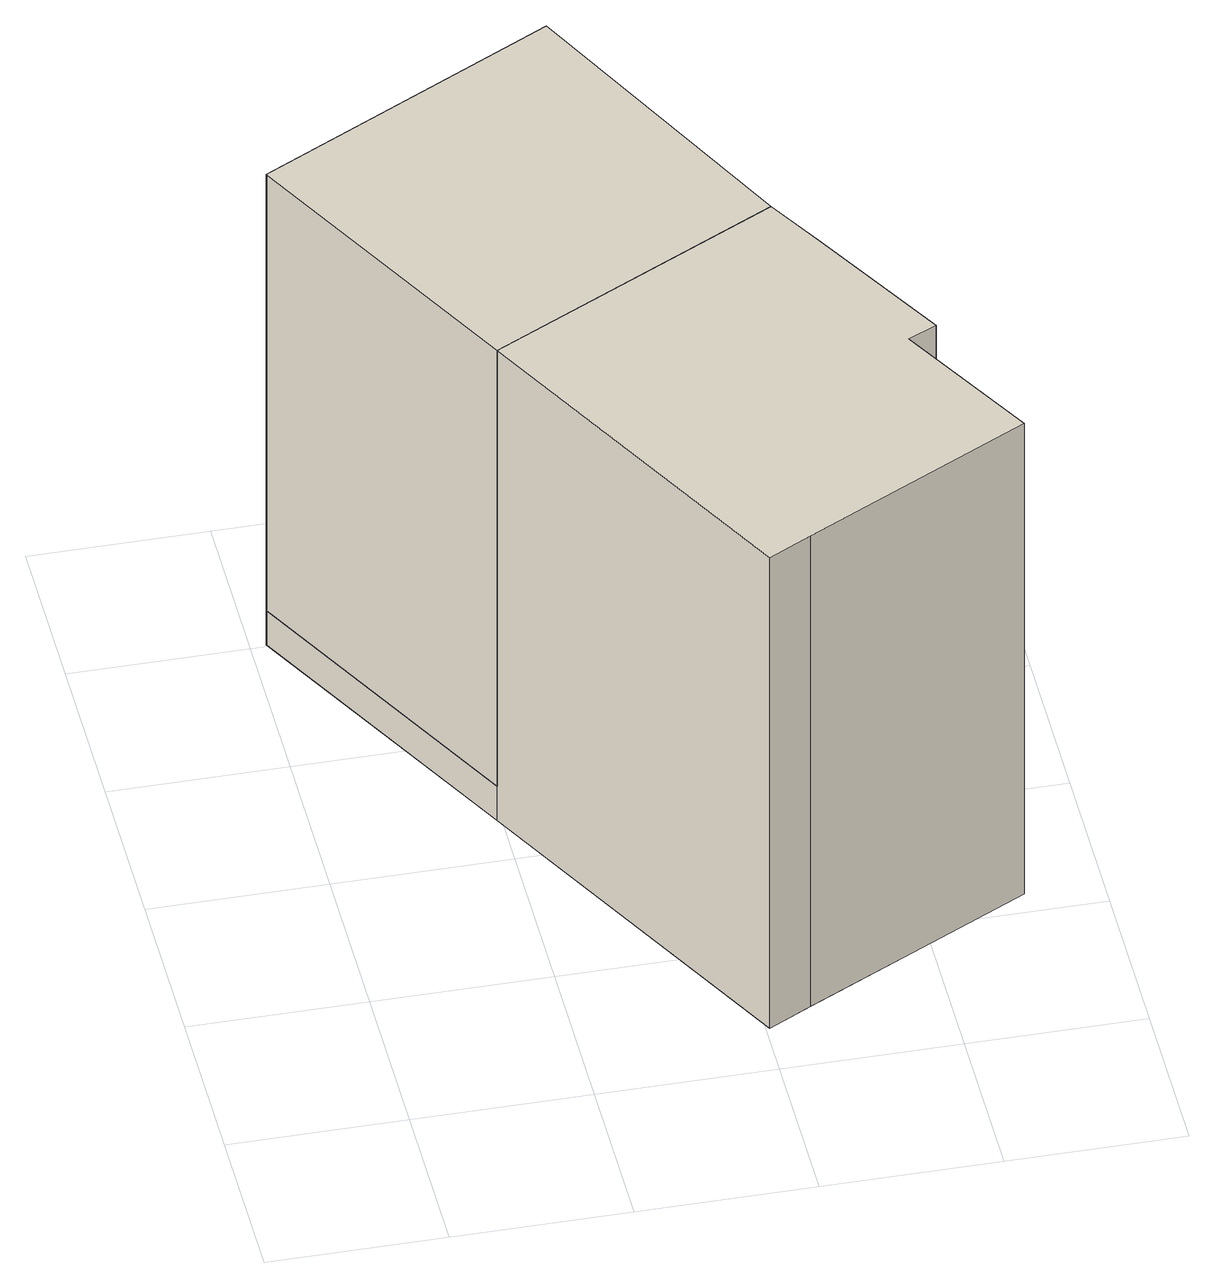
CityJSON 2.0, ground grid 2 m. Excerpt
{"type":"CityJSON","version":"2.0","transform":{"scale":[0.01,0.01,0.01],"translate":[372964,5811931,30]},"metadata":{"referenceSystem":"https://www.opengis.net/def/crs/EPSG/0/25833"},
"CityObjects":{
"building1":{"type":"Building","attributes":{"Gemeindeschluessel":"11000005","BezugspunktDach":"2200","function":"51009_1610","measuredHeight":5.97,"storeysAboveGround":0},"address":[{"country":"Germany","locality":"Berlin"}],"geometry":[{"type":"Solid","lod":"1","boundaries":[[[[0,1,2,3]],[[4,5,6,7]],[[4,7,3,2]],[[5,4,2,1]],[[6,5,1,0]],[[7,6,0,3]]]]}]},
"building2":{"type":"Building","attributes":{"Gemeindeschluessel":"11000005","BezugspunktDach":"2200","function":"31001_2444","measuredHeight":6.44,"storeysAboveGround":1},"address":[{"country":"Germany","locality":"Berlin","thoroughfareNumber":"3 (3)","thoroughfareName":"Am Schwemmhorn"}],"geometry":[{"type":"Solid","lod":"1","boundaries":[[[[0,8,9,10,11,12,13,1,2,3]],[[14,15,16,17,18,19,20,21,22,23]],[[14,23,3,2]],[[15,14,2,1]],[[16,15,1,13]],[[17,16,13,12]],[[18,17,12,11]],[[19,18,11,10]],[[20,19,10,9]],[[21,20,9,8]],[[22,21,8,0]],[[23,22,0,3]]]]}]}
},
"vertices":[
[195,466,656],[528,639,656],[359,982,656],[18,803,656],[359,982,59],[528,639,59],[195,466,59],[18,803,59],
[404,68,656],[454,95,656],[714,230,656],[624,393,656],[657,409,656],[565,574,656],[359,982,12],[528,639,12],[565,574,12],[657,409,12],[624,393,12],[714,230,12],[454,95,12],[404,68,12],[195,466,12],[18,803,12]
]}
